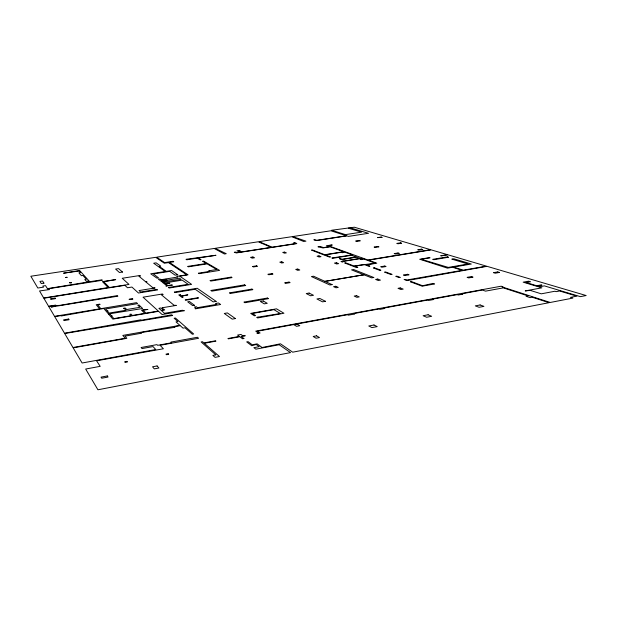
<?xml version="1.0" encoding="UTF-8"?>
<svg xmlns="http://www.w3.org/2000/svg" width="617" height="617" viewBox="0 0 617 617"><rect width="100%" height="100%" fill="white"/><g stroke="black" fill="none" stroke-linecap="round" stroke-linejoin="round"><path stroke-width="0.93" d="M363.883 274.773L324.935 281.375L363.891 274.781M108.445 313.953L142.643 308.5L138.995 304.983L137.799 305.184L139.99 307.305L126.693 309.533L125.251 308.03L123.415 308.369M111.476 315.835L112.063 315.765M107.35 311.022L108.006 310.914M124.071 308.261L125.968 310.258L109.116 313.081L105.584 308.963L137.591 303.641L136.588 302.669L100.849 308.67L97.702 304.906L100.077 304.513L99.769 304.15L96.213 304.736L99.645 308.87L54.551 316.351L48.728 306.502L54.666 305.538L55.044 306.132L51.172 307.035L117.87 296.175L117.323 295.62L59.795 305.361L56.008 305.585L55.707 305.107L48.589 306.256L43.838 298.227L124.889 285.309L127.518 287.761L131.907 287.059L138.47 293.021L157.505 289.921L156.849 289.388L140.668 292.018L139.041 290.561L155.106 287.954L153.07 287.908L145.936 282.015L147.008 281.846L145.581 281.714L138.91 276.2L140.46 275.953L139.905 275.498L122.228 278.267L128.999 284.422L109.425 287.537L103.741 281.714L115.703 279.617L102.407 281.599L108.183 287.553L43.707 298.003L39.55 290.954L49.545 289.558L47.586 288.856L102.345 280.288L101.882 279.817L89.743 281.714L79.632 270.508L78.637 270.655L63.528 273.192L78.976 271.04L80.426 272.66L78.93 272.891L81.413 275.699L82.948 275.46L86.365 279.285L84.791 279.532L86.326 281.267L87.915 281.02L88.678 281.884L47.463 288.656L45.519 285.632L42.828 286.049L43.506 287.136L37.814 288.023L30.85 276.239L155.7 257.328L164.346 263.235L168.464 262.595L186.735 274.82L176.855 276.385L177.804 277.048L160.96 279.732L159.957 278.969L158.368 279.223L159.749 280.28L164.515 279.516L165.68 280.396L160.821 281.113L161.399 281.553L167.006 280.419L165.572 279.347L166.104 279.262L167.276 280.141L179.431 278.19L181.082 279.354L162.171 282.146L166.775 285.694L165.95 286.08L172.428 285.216L171.95 284.853L167.863 285.517L165.726 283.882L169.845 283.28L165.464 283.681L163.76 282.37L165.086 282.887L182.2 280.133L188.139 284.306L168.456 287.499L169.143 288.031L191.594 284.375L179.732 276.161L188.046 274.835L169.436 262.449L173.786 261.778L173.053 261.3L164.608 262.603L156.633 257.181L214.222 248.458L224.395 253.988L226.262 253.703L215.125 248.319L258.222 241.795L271.295 247.34L236.905 252.638L235.702 252.052L234.313 252.268L236.28 252.931L296.831 243.592L294.988 242.643L293.661 242.851L295.589 243.592L272.197 247.201L259.101 241.656L291.779 236.704L303.718 241.486L305.916 241.154L292.628 236.581L330.905 230.781L346.422 235.756L317.038 240.283L313.868 239.743L316.529 240.553L346.816 235.879L348.435 236.404L368.503 233.295L351.173 228.12L348.42 228.213L361.508 232.154L345.435 234.63L331.653 230.241L354.312 227.218L430.62 249.7L367.971 260.004L328.236 245.697L332.293 245.057L331.9 244.918L326.37 245.782L329.601 246.661L323.455 247.625L320.246 246.438L317.971 246.792L322.93 247.918L330.002 246.8L343.6 251.713L324.75 254.728L312.395 249.954L311.469 250.101L329.501 257.081L330.465 256.927L325.159 254.883L341.209 252.314L342.273 252.708L345.096 252.253L352.407 254.898L331.83 257.983L332.679 258.315L351.42 255.284L356.132 256.996L342.335 259.24L339.389 258.646L342.743 259.927L343.715 259.765L342.774 259.41L356.58 257.158L360.019 258.407L340.962 261.523L342.188 261.994L343.175 261.832L342.389 261.531L361.94 258.338L362.989 258.716L360.066 259.194L361.23 259.618L364.153 259.14L375.344 263.181L353.981 266.004L345.651 262.788L344.664 262.958L356.418 267.508L357.814 267.277L354.451 266.189L364.254 264.562L368.881 266.289L369.892 266.12L366.591 264.894L376.833 263.189L368.442 260.173L431.152 249.862L447.364 254.636L440.669 255.754L441.232 255.924L447.927 254.806L486.381 266.135L463.313 270.153L453.572 267.084L471.288 264.03L453.773 258.793L451.814 259.125L468.033 264.007L448.281 267.408L421.257 259.271L430.049 257.798L429.494 257.621L419.73 259.256L447.448 268.14L452.554 267.261L462.28 270.331L407.058 279.956L404.104 279.447L407.135 280.581L487.037 266.328L586.15 295.535L580.381 296.646L544.356 285.879L539.914 286.704L537.515 285.98L541.942 285.154L541.148 284.915L536.721 285.74L526.178 282.547L530.543 281.745L528.622 281.175L523.177 282.17L541.826 287.83L525.229 290.923L530.265 290.383L541.263 293.831L554.93 291.247L556.195 291.633L559.596 290.985L576.841 296.152L570.47 297.379L572.838 298.104L550.233 302.469L502.169 286.951L503.002 286.797L501.151 286.203L255.708 331.128L258.276 332.925L256.927 333.172L257.397 333.504L260.089 333.01L257.505 331.213L347.51 314.724L348.374 315.164L354.613 314.014L353.742 313.583L378.992 308.955L379.91 309.372L384.792 308.477L383.867 308.06L427.535 300.063L428.537 300.456L433.242 299.592L432.239 299.199L457.212 294.625L458.261 295.003L462.858 294.162L461.809 293.785L482.286 290.029L485.556 291.139L503.295 287.877L528.075 295.905L526.046 296.283L530.134 297.618L532.17 297.232L549.053 302.692L292.689 352.184L280.473 343.8L262.094 347.51L257.135 343.862L252.23 344.78L248.057 341.656L246.677 341.911L251.728 345.721L256.217 344.487L259.179 346.669L253.872 347.672L255.839 349.16L279.162 344.741L290.53 352.608L97.926 389.782L85.67 369.035L100.185 366.344L96.568 360.798L163.389 348.767L160.081 345.289L198.597 338.286L197.448 337.275L170.94 342.088L171.634 342.774L157.636 345.319L156.973 344.625L141.1 347.502L142.033 348.574L153.024 346.577L155.746 349.53L82.115 363.012L73.161 347.857L126.832 338.332L124.989 336.134L141.517 333.211L140.938 332.578L175.02 327.295L174.356 326.686L180.233 325.653L183.025 328.128L185 327.781L192.327 334.221L193.676 333.982L175.413 318.017L174.148 318.241L177.935 321.573L176.015 321.904L179.894 325.352L122.822 335.409L125.189 338.247L72.953 347.51L64.685 333.512L172.544 315.511L171.757 314.824L141.37 320.223L140.954 319.799L64.507 333.203L54.705 316.621L60.929 315.588L61.176 315.981L103.779 308.469L112.834 319.105L158.608 311.315L162.14 314.531L184.352 310.721L182.323 310.266L164.492 313.32L161.376 310.528L164.731 309.958L163.767 309.117L162.556 309.325L163.22 309.904L161.083 310.266L158.908 308.33L161.029 307.968L161.677 308.546L162.888 308.338L162.232 307.767L176.354 305.376L174.102 305.299L161.43 294.826L163.143 294.54L162.456 293.985L143.036 297.178L158.314 311.053L146.013 313.143L143.028 310.251L147.895 309.425L142.627 309.857L141.54 310.197L144.779 313.351L132.362 315.464L131.074 314.115L129.832 314.331L131.113 315.68L113.86 318.611L109.679 313.745M157.096 365.943L152.546 366.799L154.304 368.881L158.893 368.01L157.096 365.943M215.796 354.86L212.88 355.407L215.071 357.359L219.475 356.526L204.312 343.276L215.95 341.132L215.534 340.785L203.911 342.921L202.515 341.702L201.127 341.957L215.796 354.86M316.59 335.833L313.197 336.473L316.051 338.209L319.467 337.561L316.59 335.833M373.987 324.997L368.781 325.977L371.982 327.604L377.218 326.609L373.987 324.997M428.105 314.778L423.108 315.719L426.625 317.246L431.653 316.29L428.105 314.778M480.103 304.96L475.291 305.87L479.108 307.289L483.944 306.371L480.103 304.96M107.319 375.946L101.018 377.141L101.712 378.236L108.037 377.041L107.319 375.946M243.885 338.525L242.52 338.779L239.812 336.743L228.359 338.849L227.928 338.509L239.365 336.404L237.584 335.062L240.962 334.445L242.759 335.779L245.242 335.741L241.17 336.489L243.885 338.525M126.925 361.392L124.68 361.801L125.128 362.395L127.38 361.978L126.925 361.392M168.14 353.749L165.965 354.158L166.497 354.721L168.68 354.32L168.14 353.749M297.193 324.141L293.947 324.735L296.522 326.308L299.785 325.707L297.193 324.141M258.014 317.146L256.749 317.369L257.636 317.948L283.951 313.251L276.524 308.839L250.695 313.397L254.343 315.788L255.6 315.572L252.361 313.459L273.925 309.649L280.373 313.521L258.014 317.146M356.503 295.666L354.189 296.075L356.919 297.325L359.241 296.908L356.503 295.666M400.248 287.938L398.004 288.332L400.965 289.504L403.217 289.103L400.248 287.938M325.514 301.32L322.552 301.844L316.922 298.983L319.837 298.474L325.514 301.32M432.98 283.404L422.614 285.748L411.439 281.591L410.351 281.784L422.121 286.18L434.553 283.967L432.98 283.404M471.349 276.601L467.084 277.357L468.735 277.897L473.015 277.141L471.349 276.601M497.711 271.927L493.531 272.668L495.25 273.192L499.438 272.444L497.711 271.927M235.378 318.565L232.208 319.128L224.28 313.467L227.38 312.927L235.378 318.565M263.312 300.988L260.359 301.497L264.269 303.842L267.246 303.325L263.312 300.988M309.094 293.075L306.24 293.569L310.606 295.782L313.49 295.281L309.094 293.075M400.055 277.349L398.991 277.534L395.782 276.339L396.847 276.154L400.055 277.349M391.895 274.318L390.846 274.496L384.561 272.143L385.602 271.974L391.895 274.318M216.737 304.374L197.517 307.667L196.252 306.703L194.448 307.011L196.214 308.369L194.995 308.577L195.334 308.839L220.631 304.497L218.449 302.986L215.48 303.495L216.737 304.374M332.108 284.622L329.91 285L311.423 276.57L313.536 276.215L332.108 284.622M373.771 277.496L371.642 277.858L351.536 269.868L353.587 269.529L373.771 277.496M267.392 298.05L243.931 302.083L244.918 302.716L268.449 298.659L267.392 298.05M335.771 286.288L333.558 286.666L336.026 287.792L338.255 287.406L335.771 286.288M377.758 279.061L375.606 279.432L378.29 280.496L380.45 280.126L377.758 279.061M407.667 274.295L403.456 275.02L404.86 275.529L409.086 274.804L407.667 274.295M216.127 301.374L213.181 301.875L195.203 289.265L175.035 292.581L174.318 292.034L197.209 288.27L216.127 301.374M194.417 305.299L192.627 305.6L187.691 301.806L189.458 301.505L194.417 305.299M68.664 319.043L63.605 319.891L64.037 320.578L69.104 319.729L68.664 319.043M289.041 282.1L284.699 282.825L285.748 283.357L290.098 282.625L289.041 282.1M374.372 267.793L373.354 267.963L379.856 270.393L380.89 270.215L374.372 267.793M384.769 266.05L380.728 266.729L382 267.192L386.057 266.513L384.769 266.05M197.972 297.726L185.185 299.87L185.648 300.232L198.458 298.08L197.972 297.726M251.929 289.103L229.424 292.882L230.326 293.453L252.885 289.658L251.929 289.103M447.387 256.88L432.756 259.341L433.874 259.695L448.536 257.227L447.387 256.88M244.625 284.877L210.852 290.484L211.847 291.147L245.728 285.517L244.625 284.877M187.738 294.88L181.452 295.921L180.21 294.972L180.48 294.648L178.776 294.934L181.961 297.386L183.11 297.193L181.753 296.152L187.738 294.88M132.532 298.767L129.061 299.338L132.894 299.114L132.532 298.767M231.205 277.118L209.996 280.565L210.783 281.059L232.046 277.604L231.205 277.118M297.764 269.074L295.728 269.405L297.756 270.331L299.8 269.999L297.764 269.074M336.419 262.757L334.437 263.081L336.651 263.96L338.64 263.629L336.419 262.757M272.028 273.593L267.871 274.28L268.819 274.758L272.984 274.071L272.028 273.593M398.019 252.985L394.224 253.602L395.466 254.011L399.268 253.386L398.019 252.985M421.504 249.145L417.771 249.754L419.059 250.147L422.799 249.53L421.504 249.145M209.649 271.395L198.373 273.192L199.098 273.655L219.575 270.385L203.541 261.107L202.577 261.261L206.394 263.482L187.668 266.405L188.339 266.829L207.104 263.891L216.791 269.521L208.669 270.809L209.649 271.395M55.075 298.08L50.486 298.821L50.841 299.376L55.437 298.643L55.075 298.08M256.549 265.858L252.554 266.498L253.417 266.937L257.42 266.297L256.549 265.858M281.761 261.824L279.794 262.14L281.653 262.989L283.627 262.672L281.761 261.824M318.974 255.878L317.069 256.178L319.097 256.981L321.01 256.68L318.974 255.878M377.789 246.468L374.126 247.055L375.259 247.425L378.931 246.839L377.789 246.468M400.433 242.843L396.831 243.422L398.019 243.777L401.621 243.198L400.433 242.843M177.719 274.766L175.128 275.174L169.698 271.364L153.355 273.933L158.577 277.92L157.003 278.167L150.718 273.801L165.263 271.519L153.679 263.228L156.101 262.857L160.721 266.12L159.24 266.351L166.281 271.357L171.595 270.524L177.719 274.766M71.418 282.787L69.59 282.748L71.418 282.787M252.908 256.988L250.525 257.358L252.16 258.145L254.551 257.775L252.908 256.988M284.599 252.122L282.74 252.415L284.522 253.171L286.388 252.877L284.599 252.122M359.217 240.491L355.685 241.039L356.726 241.378L360.266 240.823L359.217 240.491M381.09 237.059L377.612 237.607L382.185 237.391L381.09 237.059M197.247 258.168L186.766 259.78L185.995 259.31L215.981 255.284L198.196 258.022L201.065 259.68L200.109 259.826L197.247 258.168M43.915 283.126L41.262 283.535L39.935 281.414L42.565 281.013L43.915 283.126M122.49 272.035L119.451 272.506L115.595 269.074L118.58 268.611L122.49 272.035M239.249 250.456L236.951 250.81L238.455 251.535L240.753 251.181L239.249 250.456M67.06 277.295L65.51 277.534L67.06 277.295"/></g></svg>
